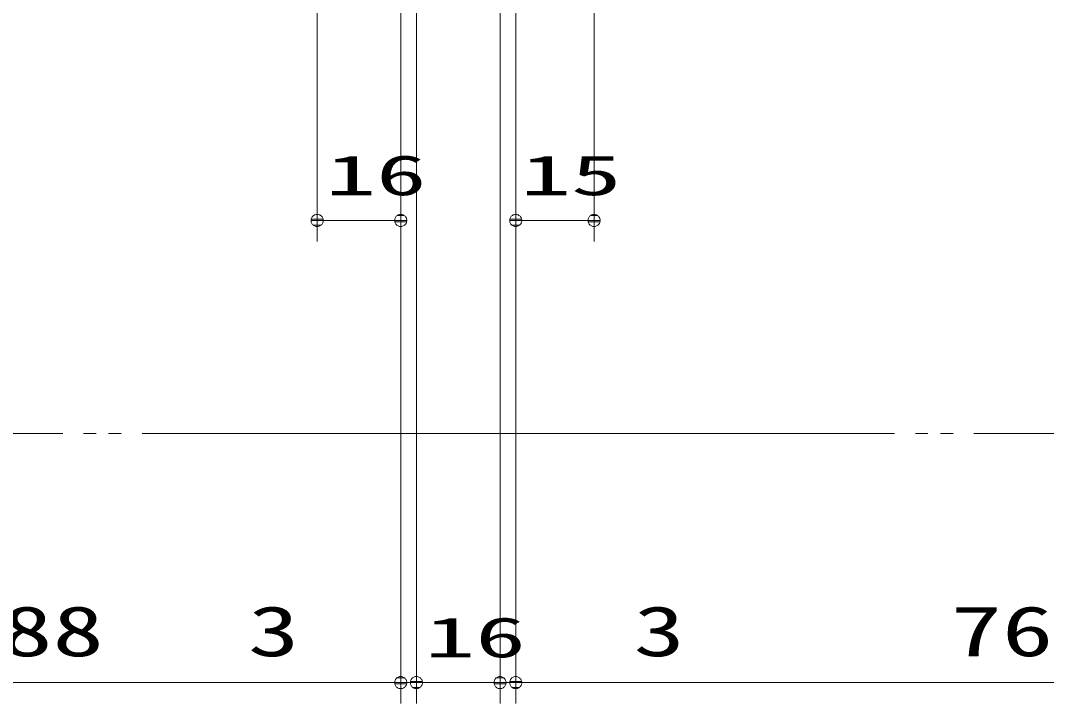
# Model space of a CAD drawing. Units: millimetres on the paper, with parts at other scales. Extents: x -305 to 305, y -152 to 152.
# Drawn here: x -210.02 to -160.93, y -94.78 to -62.1 of the extents above; entities that cross this region are included whole.
import ezdxf
from ezdxf.enums import TextEntityAlignment as Align

# ---------------------------------------------------------------- set-up
doc = ezdxf.new("R2010")
doc.units = ezdxf.units.MM
doc.linetypes.add('LONG_DOUBLE_CHAIN', pattern=[21.8, 18, -1, 0.6, -0.6, 0.6, -1])
doc.layers.add('0-2_0', color=7, linetype='Continuous', lineweight=9)
doc.layers.add('0-3_S3', color=7, linetype='Continuous', lineweight=9)
doc.styles.add('ＭＳ ゴシック', font='')
doc.styles.get('ＭＳ ゴシック').set_extended_font_data('MS Gothic')

# ---------------------------------------------------------------- blocks, each defined once
blk = doc.blocks.new('_DOTSMALL')
at = {"layer": '0-2_0'}
for p, q in [((0.0746, 0.1), (-0.0746, 0.1)), ((0.1223, -0.0248), (-0.1223, -0.0248))]:
    blk.add_line(p, q, dxfattribs=at)
for points in [[(0.125, 0), (0.124, 0.0157), (0.1211, 0.0311), (0.1162, 0.046), (0.1095, 0.0602), (0.1011, 0.0735), (0.0911, 0.0856), (0.0797, 0.0963), (0.067, 0.1055), (0.0532, 0.1131), (0.0386, 0.1189), (0.0234, 0.1228), (0.0078, 0.1248), (-0.0078, 0.1248), (-0.0234, 0.1228), (-0.0386, 0.1189), (-0.0532, 0.1131), (-0.067, 0.1055), (-0.0797, 0.0963), (-0.0911, 0.0856), (-0.1011, 0.0735), (-0.1095, 0.0602), (-0.1162, 0.046), (-0.1211, 0.0311), (-0.124, 0.0157), (-0.125, 0), (0, 0)], [(-0.125, 0), (-0.124, -0.0157), (-0.1211, -0.0311), (-0.1162, -0.046), (-0.1095, -0.0602), (-0.1011, -0.0735), (-0.0911, -0.0856), (-0.0797, -0.0963), (-0.067, -0.1055), (-0.0532, -0.1131), (-0.0386, -0.1189), (-0.0234, -0.1228), (-0.0078, -0.1248), (0.0078, -0.1248), (0.0234, -0.1228), (0.0386, -0.1189), (0.0532, -0.1131), (0.067, -0.1055), (0.0797, -0.0963), (0.0911, -0.0856), (0.1011, -0.0735), (0.1095, -0.0602), (0.1162, -0.046), (0.1211, -0.0311), (0.124, -0.0157), (0.125, 0), (0, 0)]]:
    blk.add_lwpolyline(points, close=True, dxfattribs=at)

msp = doc.modelspace()

# ---------------------------------------------------------------- linework, layer by layer
at = {"layer": '0-3_S3'}
for p, q in [((-195.83, -47.231), (-195.83, -72.665)), ((-182.58, -50.141), (-182.58, -72.665)), ((-191.83, -54.656), (-191.83, -72.665)), ((-191.83, -54.731), (-191.83, -94.775)), ((-191.08, -54.731), (-191.08, -94.775)), ((-187.08, -54.731), (-187.08, -94.775)), ((-186.33, -54.657), (-186.33, -72.665)), ((-186.33, -54.732), (-186.33, -94.775)), ((-191.83, -71.665), (-195.83, -71.665)), ((-182.58, -71.665), (-186.33, -71.665)), ((-191.83, -93.775), (-191.83, -93.275)), ((-191.83, -93.775), (-228.215, -93.775)), ((-191.83, -93.775), (-200.137, -93.775)), ((-191.08, -93.775), (-191.83, -93.775)), ((-187.08, -93.775), (-191.08, -93.775)), ((-186.33, -93.775), (-187.08, -93.775)), ((-186.33, -93.775), (-186.33, -94.275)), ((-138.038, -93.775), (-186.33, -93.775)), ((-186.33, -93.775), (-178.023, -93.775))]:
    msp.add_line(p, q, dxfattribs=at)
at = {"layer": '0-3_S3', "linetype": 'LONG_DOUBLE_CHAIN'}
for q in [(-234.965, -81.85), (-131.288, -81.85)]:
    msp.add_line((-186.205, -81.85), q, dxfattribs=at)

# ---------------------------------------------------------------- block references
at = {"layer": '0-3_S3', "xscale": 2.32, "yscale": 2.32, "rotation": 180}
for p in [(-195.83, -71.665), (-186.33, -71.665), (-191.08, -93.775), (-191.08, -93.775), (-186.33, -93.775), (-186.33, -93.775)]:
    msp.add_blockref('_DOTSMALL', p, dxfattribs=at)
at = {"layer": '0-3_S3', "xscale": 2.32, "yscale": 2.32}
for p in [(-191.83, -71.665), (-182.58, -71.665), (-191.83, -93.775), (-191.83, -93.775), (-187.08, -93.775), (-187.08, -93.775)]:
    msp.add_blockref('_DOTSMALL', p, dxfattribs=at)

# ---------------------------------------------------------------- texts
at = {"layer": '0-3_S3', "style": 'ＭＳ ゴシック'}
for s, height, width, p in [('16', 1.921, 1.85, (-195.43, -71.035)), ('15', 1.921, 1.85, (-186.099, -71.035)), ('588', 2.405, 1.5, (-213.398, -93.237)), ('3', 2.405, 1.5, (-199.137, -93.237)), ('3', 2.405, 1.5, (-180.69, -93.237)), ('766', 2.405, 1.5, (-165.517, -93.237)), ('16', 1.921, 1.85, (-190.68, -93.145))]:
    msp.add_text(s, height=height, dxfattribs=dict(at, width=width)).set_placement(p, align=Align.BOTTOM_LEFT)

doc.saveas('drawing.dxf')
